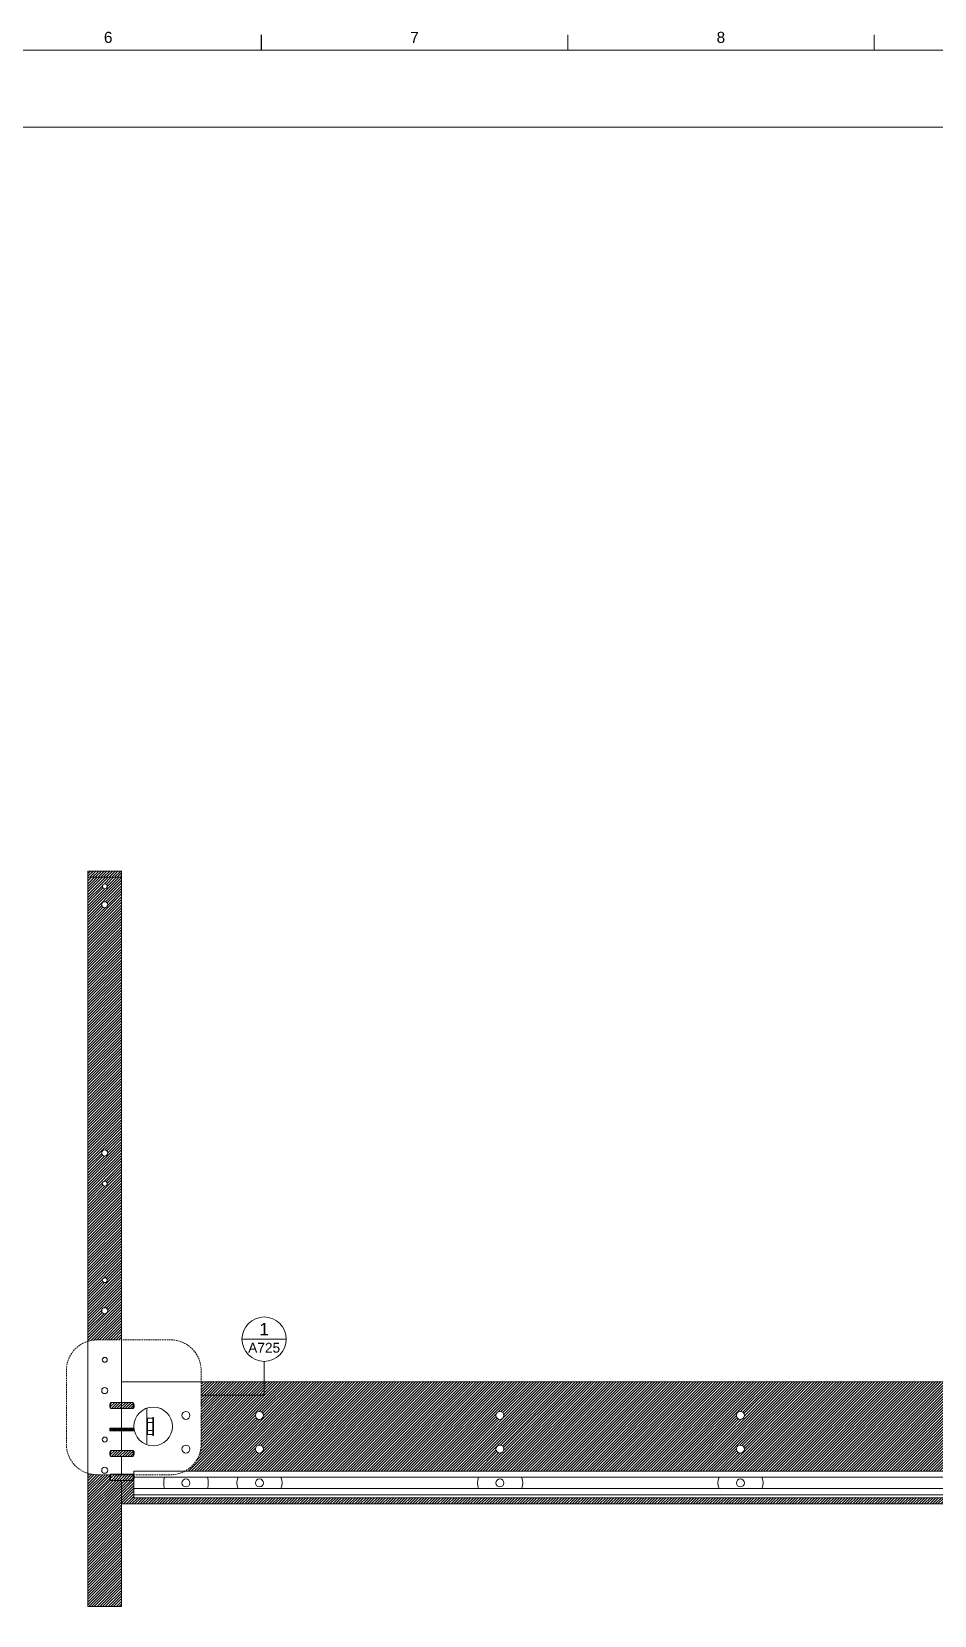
# Paper-space layout 'A721' of a CAD drawing. Header units: centimetres, sheet in millimetres. Extents: x 14 to 580, y 6 to 411.
# Drawn here: x 285.7 to 433, y 152.2 to 410.5 of the extents above; entities that cross this region are included whole.
import ezdxf
from ezdxf.enums import TextEntityAlignment as Align

# ---------------------------------------------------------------- set-up
doc = ezdxf.new("R2010")
doc.units = ezdxf.units.CM
doc.linetypes.add('DASHED', pattern=[0.75, 0.5, -0.25])
for name, color, linetype, lineweight in [('A-ANNO-SYMB', 3, 'Continuous', 18), ('A-ELEV-MBE', 8, 'Continuous', 18), ('A-SECT-MCUT1', 7, 'Continuous', 13), ('G-ANNO-NPLT', 2, 'Continuous', 18), ('G-ANNO-TEXT', 3, 'Continuous', 18), ('G-ANNO-TTLB', 3, 'Continuous', 18)]:
    doc.layers.add(name, color=color, linetype=linetype, lineweight=lineweight)
doc.styles.add('ARIAL', font='arial.ttf')
pattern_1 = [(45, (-1343.43595, 341.11046), (-0.224506403, 0.224506403), [])]

# ---------------------------------------------------------------- blocks, each defined once
blk = doc.blocks.new('DETAGLI')
at = {"layer": 'A-ANNO-SYMB', "linetype": 'Continuous'}
blk.add_line((486.66, 356.17), (504.76, 356.17), dxfattribs=at)
blk.add_circle((495.71, 356.17), 9.05, dxfattribs=at)
for tag, p in [('TAVOLA', (495.71, 362.76)), ('SEZIONE', (495.71, 354.67))]:
    blk.add_attdef(tag, text='', height=5, dxfattribs=at).set_placement(p, align=Align.TOP_CENTER)

psp = doc.layouts.new('A721')

# ---------------------------------------------------------------- hatches: boundary and pattern name
at = {"layer": 'A-ELEV-MBE'}
h = psp.add_hatch(dxfattribs=at)
h.set_pattern_fill('ANSI31', color=256, scale=0.1)
h.set_pattern_definition(pattern_1)
h.paths.add_polyline_path([(300.38, 273.59), (294.88, 273.59), (294.88, 272.59), (300.38, 272.59)])
h = psp.add_hatch(dxfattribs=at)
h.set_pattern_fill('ANSI31', color=256, scale=0.1)
h.paths.add_polyline_path([(300.38, 272.59), (294.88, 272.59), (294.88, 196.89, -0.075165), (296.36, 197.11), (300.38, 197.11)])
h.paths.add_polyline_path([(298.13, 227.59, -1), (297.13, 227.59, -1)], flags=16)
h.paths.add_polyline_path([(298.03, 222.59, -1), (297.23, 222.59, -1)], flags=16)
h.paths.add_polyline_path([(297.13, 268.09, -1), (298.13, 268.09, -1)], flags=16)
h.paths.add_polyline_path([(297.23, 271.09, -1), (298.03, 271.09, -1)], flags=16)
h.paths.add_polyline_path([(298.03, 206.85, -1), (297.23, 206.85, -1)], flags=16)
h.paths.add_polyline_path([(298.13, 201.85, -1), (297.13, 201.85, -1)], flags=16)
h = psp.add_hatch(dxfattribs=at)
h.set_pattern_fill('ANSI31', color=256, scale=0.1)
h.paths.add_polyline_path([(486.44, 186.49, -0.218753), (488.19, 190.29), (323.65, 190.29), (323.65, 188.11), (313.36, 188.11), (313.36, 180.11, -0.276456), (310.72, 175.7), (486.44, 175.7)])
h.paths.add_polyline_path([(362.78, 179.29, -1), (361.48, 179.29, -1)], flags=16)
h.paths.add_polyline_path([(361.48, 184.79, -1), (362.78, 184.79, -1)], flags=16)
h.paths.add_polyline_path([(323.53, 179.29, -1), (322.23, 179.29, -1)], flags=16)
h.paths.add_polyline_path([(322.23, 184.79, -1), (323.53, 184.79, -1)], flags=16)
h.paths.add_polyline_path([(402.03, 179.29, -1), (400.73, 179.29, -1)], flags=16)
h.paths.add_polyline_path([(402.03, 184.79, -1), (400.73, 184.79, -1)], flags=16)
h.paths.add_polyline_path([(441.28, 179.29, -1), (439.98, 179.29, -1)], flags=16)
h.paths.add_polyline_path([(441.28, 184.79, -1), (439.98, 184.79, -1)], flags=16)
h.paths.add_polyline_path([(480.53, 179.29, -1), (479.23, 179.29, -1)], flags=16)
h.paths.add_polyline_path([(480.53, 184.79, -1), (479.23, 184.79, -1)], flags=16)
h = psp.add_hatch(dxfattribs=at)
h.set_pattern_fill('ANSI31', color=256, scale=0.1)
h.paths.add_polyline_path([(323.65, 190.29), (313.36, 190.29), (313.36, 188.11), (323.65, 188.11)], flags=17)
h = psp.add_hatch(dxfattribs=at)
h.set_pattern_fill('ANSI31', color=256, scale=0.1)
h.set_pattern_definition(pattern_1)
h.paths.add_polyline_path([(298.59, 186.89), (298.59, 185.89), (298.44, 186.19), (298.44, 186.59)], flags=17)
h = psp.add_hatch(dxfattribs=at)
h.set_pattern_fill('ANSI31', color=256, scale=0.1)
h.set_pattern_definition(pattern_1)
h.paths.add_polyline_path([(298.59, 179.09), (298.59, 178.09), (298.44, 178.39), (298.44, 178.79)], flags=17)
h = psp.add_hatch(dxfattribs=at)
h.set_pattern_fill('ANSI31', color=256, scale=0.1)
h.paths.add_polyline_path([(300.38, 174.19), (298.59, 174.19), (298.44, 174.49), (298.44, 174.89), (298.56, 175.11), (296.36, 175.11, -0.075165), (294.88, 175.33), (294.88, 153.59), (300.38, 153.59)])
h = psp.add_hatch(dxfattribs=at)
h.set_pattern_fill('ANSI31', color=256, scale=0.1)
h.set_pattern_definition(pattern_1)
h.paths.add_polyline_path([(298.59, 175.19), (298.59, 174.19), (298.44, 174.49), (298.44, 174.89)], flags=17)
h = psp.add_hatch(dxfattribs=at)
h.set_pattern_fill('ANSI31', color=256, scale=0.1)
h.set_pattern_definition(pattern_1)
h.paths.add_polyline_path([(502.41, 174.19), (500.38, 174.19), (500.38, 171.35), (302.38, 171.35), (302.38, 174.36), (302.29, 174.19), (300.38, 174.19), (300.38, 170.35), (502.41, 170.35)])
at = {"layer": 'A-SECT-MCUT1'}
h = psp.add_hatch(dxfattribs=at)
h.set_pattern_fill('ANSI31', color=256, scale=0.1)
h.set_pattern_definition([(45, (-448.4079, 180.54635), (-0.2245064, 0.2245064), [])])
h.paths.add_polyline_path([(302.29, 185.89), (302.29, 186.89), (298.59, 186.89), (298.59, 185.89)])
h = psp.add_hatch(dxfattribs=at)
h.set_pattern_fill('ANSI31', color=256, scale=0.1)
h.set_pattern_definition([(45, (-448.4079, 172.74635), (-0.2245064, 0.2245064), [])])
h.paths.add_polyline_path([(302.29, 178.09), (302.29, 179.09), (298.59, 179.09), (298.59, 178.09)])
h = psp.add_hatch(dxfattribs=at)
h.set_pattern_fill('ANSI31', color=256, scale=0.1)
h.set_pattern_definition([(45, (-448.4079, 168.84635), (-0.2245064, 0.2245064), [])])
h.paths.add_polyline_path([(302.29, 174.19), (302.29, 175.19), (298.59, 175.19), (298.59, 174.19)])

# ---------------------------------------------------------------- linework, layer by layer
at = {"layer": 'A-ANNO-SYMB'}
for p, q in [((323.65, 193.61), (323.65, 188.11)), ((323.65, 188.11), (313.36, 188.11))]:
    psp.add_line(p, q, dxfattribs=at)
at = {"layer": 'A-ANNO-SYMB', "linetype": 'DASHED', "ltscale": 0.5}
psp.add_lwpolyline([(296.36, 175.11), (308.36, 175.11, 0.414214), (313.36, 180.11), (313.36, 192.11, 0.414214), (308.36, 197.11), (296.36, 197.11, 0.414214), (291.36, 192.11), (291.36, 180.11, 0.414214)], format="xyb", close=True, dxfattribs=at)
at = {"layer": 'A-ELEV-MBE'}
for p, q in [((300.38, 273.59), (294.88, 273.59)), ((294.88, 273.59), (294.88, 153.59)), ((294.88, 272.59), (300.38, 272.59)), ((300.38, 273.59), (300.38, 185.89)), ((300.38, 190.29), (502.41, 190.29)), ((300.38, 182.71), (300.38, 185.89)), ((304.5, 184.04), (304.59, 184.04)), ((305.46, 184.32), (305.46, 184.47)), ((305.46, 184.47), (305.6, 184.47)), ((305.46, 184.32), (305.46, 184.32)), ((305.6, 181.51), (305.6, 184.47)), ((305.6, 184.47), (305.6, 181.8)), ((300.38, 179.09), (300.38, 182.26)), ((302.3, 182.59), (302.3, 182.69)), ((305.46, 181.65), (305.46, 181.51)), ((305.46, 181.51), (305.6, 181.51)), ((300.38, 175.19), (300.38, 178.09)), ((300.38, 153.59), (300.38, 174.19)), ((502.41, 170.35), (300.38, 170.35)), ((300.38, 153.59), (294.88, 153.59))]:
    psp.add_line(p, q, dxfattribs=at)
at = {"layer": 'A-ELEV-MBE', "linetype": 'Continuous'}
for p, q in [((304.5, 185.96), (304.5, 180.01)), ((304.59, 184.32), (304.59, 181.65)), ((304.59, 184.32), (305.46, 184.32)), ((304.59, 183.65), (305.46, 183.65)), ((305.46, 184.32), (305.46, 181.65)), ((304.5, 181.93), (304.59, 181.93)), ((304.59, 182.32), (305.46, 182.32)), ((304.59, 181.65), (305.46, 181.65))]:
    psp.add_line(p, q, dxfattribs=at)
at = {"layer": 'A-ELEV-MBE'}
for centre, radius in [((297.63, 271.09), 0.4), ((297.63, 268.09), 0.5), ((297.63, 227.59), 0.5), ((297.63, 222.59), 0.4), ((297.63, 206.85), 0.4), ((297.63, 201.85), 0.5), ((297.63, 193.85), 0.4), ((297.63, 188.85), 0.5), ((305.53, 182.99), 3.15), ((310.88, 184.79), 0.65), ((322.88, 184.79), 0.65), ((362.13, 184.79), 0.65), ((401.38, 184.79), 0.65), ((297.63, 180.85), 0.4), ((310.88, 179.29), 0.65), ((322.88, 179.29), 0.65), ((362.13, 179.29), 0.65), ((401.38, 179.29), 0.65), ((297.63, 175.85), 0.5), ((310.88, 173.78), 0.65), ((322.88, 173.78), 0.65), ((362.13, 173.78), 0.65), ((401.38, 173.78), 0.65)]:
    psp.add_circle(centre, radius, dxfattribs=at)
at = {"layer": 'A-SECT-MCUT1'}
for p, q in [((298.59, 186.89), (298.44, 186.59)), ((298.44, 186.59), (298.44, 186.19)), ((298.44, 186.19), (298.59, 185.89)), ((298.59, 186.89), (298.59, 185.89)), ((298.59, 186.89), (302.29, 186.89)), ((302.29, 186.89), (302.29, 185.89)), ((302.29, 186.89), (302.44, 186.59)), ((302.44, 186.19), (302.29, 185.89)), ((302.44, 186.19), (302.44, 186.59)), ((298.59, 185.89), (302.29, 185.89)), ((298.56, 182.69), (298.44, 182.29)), ((298.44, 182.69), (298.44, 182.49)), ((298.68, 182.69), (298.57, 182.29)), ((298.81, 182.69), (298.69, 182.29)), ((298.93, 182.69), (298.82, 182.29)), ((299.06, 182.69), (298.94, 182.29)), ((299.18, 182.69), (299.07, 182.29)), ((299.31, 182.69), (299.19, 182.29)), ((299.43, 182.69), (299.31, 182.29)), ((299.55, 182.69), (299.44, 182.29)), ((299.68, 182.69), (299.56, 182.29)), ((299.8, 182.69), (299.69, 182.29)), ((299.93, 182.69), (299.81, 182.29)), ((300.05, 182.69), (299.94, 182.29)), ((300.18, 182.69), (300.06, 182.29)), ((300.3, 182.69), (300.18, 182.29)), ((300.43, 182.69), (300.31, 182.29)), ((300.43, 182.69), (300.31, 182.29)), ((300.55, 182.69), (300.43, 182.29)), ((300.67, 182.69), (300.56, 182.29)), ((300.8, 182.69), (300.68, 182.29)), ((300.92, 182.69), (300.81, 182.29)), ((301.05, 182.69), (300.93, 182.29)), ((301.17, 182.69), (301.06, 182.29)), ((301.3, 182.69), (301.18, 182.29)), ((301.42, 182.69), (301.3, 182.29)), ((301.54, 182.69), (301.43, 182.29)), ((301.67, 182.69), (301.55, 182.29)), ((301.79, 182.69), (301.68, 182.29)), ((301.92, 182.69), (301.8, 182.29)), ((302.04, 182.69), (301.93, 182.29)), ((302.17, 182.69), (302.05, 182.29)), ((302.29, 182.69), (302.17, 182.29)), ((298.59, 179.09), (298.44, 178.79)), ((298.44, 178.79), (298.44, 178.39)), ((298.44, 178.39), (298.59, 178.09)), ((298.59, 179.09), (298.59, 178.09)), ((298.59, 179.09), (302.29, 179.09)), ((302.29, 179.09), (302.29, 178.09)), ((302.29, 179.09), (302.44, 178.79)), ((302.44, 178.39), (302.29, 178.09)), ((302.44, 178.39), (302.44, 178.79)), ((298.59, 178.09), (302.29, 178.09)), ((302.38, 171.35), (302.38, 175.7)), ((302.38, 175.7), (500.38, 175.7)), ((298.59, 175.19), (298.44, 174.89)), ((298.44, 174.89), (298.44, 174.49)), ((298.44, 174.49), (298.59, 174.19)), ((298.59, 175.19), (298.59, 174.19)), ((298.59, 175.19), (302.29, 175.19)), ((298.59, 174.19), (302.29, 174.19)), ((302.29, 175.19), (302.29, 174.19)), ((302.29, 175.19), (302.44, 174.89)), ((302.44, 174.49), (302.29, 174.19)), ((500.38, 174.69), (302.38, 174.69)), ((302.44, 174.49), (302.44, 174.89)), ((500.38, 172.87), (302.38, 172.87)), ((302.38, 171.85), (500.38, 171.85)), ((302.38, 171.35), (500.38, 171.35))]:
    psp.add_line(p, q, dxfattribs=at)
for points in [[(298.44, 182.29), (298.44, 182.69)], [(302.29, 182.69), (302.3, 182.69), (302.3, 182.29)]]:
    psp.add_lwpolyline(points, dxfattribs=at)
for centre, radius, start, end in [((298.5, 182.63), 0.0786, 42.3743, 137.6257), ((298.51, 182.35), 0.0877, 224.8347, 315.1653), ((298.62, 182.62), 0.0877, 44.8347, 135.1653), ((298.63, 182.35), 0.0877, 224.8347, 315.1653), ((298.75, 182.62), 0.0877, 44.8347, 135.1653), ((298.75, 182.35), 0.0877, 224.8347, 315.1653), ((298.87, 182.62), 0.0877, 44.8347, 135.1653), ((298.88, 182.35), 0.0877, 224.8347, 315.1653), ((299, 182.62), 0.0877, 44.8347, 135.1653), ((299, 182.35), 0.0877, 224.8347, 315.1653), ((299.12, 182.62), 0.0877, 44.8347, 135.1653), ((299.13, 182.35), 0.0877, 224.8347, 315.1653), ((299.24, 182.62), 0.0877, 44.8347, 135.1653), ((299.25, 182.35), 0.0877, 224.8347, 315.1653), ((299.37, 182.62), 0.0877, 44.8347, 135.1653), ((299.38, 182.35), 0.0877, 224.8347, 315.1653), ((299.49, 182.62), 0.0877, 44.8347, 135.1653), ((299.5, 182.35), 0.0877, 224.8347, 315.1653), ((299.62, 182.62), 0.0877, 44.8347, 135.1653), ((299.63, 182.35), 0.0877, 224.8347, 315.1653), ((299.74, 182.62), 0.0877, 44.8347, 135.1653), ((299.75, 182.35), 0.0877, 224.8347, 315.1653), ((299.87, 182.62), 0.0877, 44.8347, 135.1653), ((299.87, 182.35), 0.0877, 224.8347, 315.1653), ((299.99, 182.62), 0.0877, 44.8347, 135.1653), ((300, 182.35), 0.0877, 224.8347, 315.1653), ((300.11, 182.62), 0.0877, 44.8347, 135.1653), ((300.12, 182.35), 0.0877, 224.8347, 315.1653), ((300.24, 182.62), 0.0877, 44.8347, 135.1653), ((300.25, 182.35), 0.0877, 224.8347, 315.1653), ((300.36, 182.62), 0.0877, 44.8347, 135.1653), ((300.37, 182.35), 0.0877, 224.8347, 315.1653), ((300.49, 182.62), 0.0877, 44.8347, 135.1653), ((300.5, 182.35), 0.0877, 224.8347, 315.1653), ((300.61, 182.62), 0.0877, 44.8347, 135.1653), ((300.62, 182.35), 0.0877, 224.8347, 315.1653), ((300.74, 182.62), 0.0877, 44.8347, 135.1653), ((300.74, 182.35), 0.0877, 224.8347, 315.1653), ((300.86, 182.62), 0.0877, 44.8347, 135.1653), ((300.87, 182.35), 0.0877, 224.8347, 315.1653), ((300.98, 182.62), 0.0877, 44.8347, 135.1653), ((300.99, 182.35), 0.0877, 224.8347, 315.1653), ((301.11, 182.62), 0.0877, 44.8347, 135.1653), ((301.12, 182.35), 0.0877, 224.8347, 315.1653), ((301.23, 182.62), 0.0877, 44.8347, 135.1653), ((301.24, 182.35), 0.0877, 224.8347, 315.1653), ((301.36, 182.62), 0.0877, 44.8347, 135.1653), ((301.37, 182.35), 0.0877, 224.8347, 315.1653), ((301.48, 182.62), 0.0877, 44.8347, 135.1653), ((301.49, 182.35), 0.0877, 224.8347, 315.1653), ((301.61, 182.62), 0.0877, 44.8347, 135.1653), ((301.61, 182.35), 0.0877, 224.8347, 315.1653), ((301.73, 182.62), 0.0877, 44.8347, 135.1653), ((301.74, 182.35), 0.0877, 224.8347, 315.1653), ((301.86, 182.62), 0.0877, 44.8347, 135.1653), ((301.86, 182.35), 0.0877, 224.8347, 315.1653), ((301.98, 182.62), 0.0877, 44.8347, 135.1653), ((301.99, 182.35), 0.0877, 224.8347, 315.1653), ((302.1, 182.62), 0.0877, 44.8347, 135.1653), ((302.11, 182.35), 0.0877, 224.8347, 315.1653), ((302.23, 182.62), 0.0877, 44.8347, 135.1653), ((302.24, 182.35), 0.0877, 224.8347, 315.1653), ((310.68, 173.78), 3.43, 164.5612, 195.4388), ((311.68, 173.78), 2.85, 341.3004, 18.6996), ((321.48, 173.78), 2.29, 156.5306, 203.4694), ((324.05, 173.78), 2.51, 338.6384, 21.3616), ((361.06, 173.78), 2.59, 159.4047, 200.5953), ((363.73, 173.78), 2.11, 334.3575, 25.6425), ((399.85, 173.78), 2.17, 155.1158, 204.8842), ((402.8, 173.78), 2.27, 336.3471, 23.6529), ((399.85, 173.78), 2.17, 215.0099, 215.1158)]:
    psp.add_arc(centre, radius, start, end, dxfattribs=at)
at = {"layer": 'G-ANNO-NPLT'}
psp.add_lwpolyline([(21.82, 394.95), (518.28, 394.95), (518.28, 17.42), (21.82, 17.42)], close=True, dxfattribs=at)
at = {"layer": 'G-ANNO-TTLB'}
psp.add_line((574.6, 407.52), (17.19, 407.52), dxfattribs=at)
at = {"layer": 'G-ANNO-TTLB', "const_width": 0.18, "flags": 128}
for points in [[(323.19, 410.02), (323.19, 407.52)], [(373.19, 410.02), (373.19, 407.52)], [(423.19, 410.02), (423.19, 407.52)]]:
    psp.add_lwpolyline(points, dxfattribs=at)

# ---------------------------------------------------------------- block references
at = {"layer": 'A-ANNO-SYMB'}
ref = psp.add_blockref('DETAGLI', (125.36, 54.76), dxfattribs=dict(at, xscale=0.4, yscale=0.4, zscale=0.4))
ref.add_attrib('SEZIONE', 'A725', dxfattribs={"linetype": 'Continuous', "height": 1.6, "style": 'ARIAL'}).set_placement((323.65, 196.63), align=Align.TOP_CENTER)
ref.add_attrib('TAVOLA', '1', dxfattribs={"linetype": 'Continuous', "height": 2, "style": 'ARIAL'}).set_placement((323.65, 199.87), align=Align.TOP_CENTER)

# ---------------------------------------------------------------- texts
at = {"layer": 'G-ANNO-TEXT', "style": 'ARIAL'}
for s, p in [('6', (298.19, 409.59)), ('7', (348.19, 409.59)), ('8', (398.19, 409.59))]:
    psp.add_text(s, height=1.8, dxfattribs=at).set_placement(p, align=Align.MIDDLE_CENTER)

doc.saveas('drawing.dxf')
